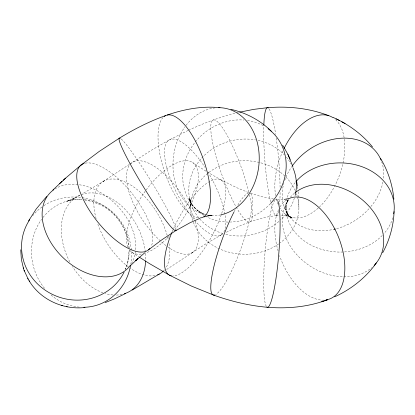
<?xml version="1.0" encoding="UTF-8"?>
<svg xmlns="http://www.w3.org/2000/svg" width="415" height="415" viewBox="0 0 415 415"><rect width="100%" height="100%" fill="white"/><g stroke="black" fill="none" stroke-linecap="round" stroke-linejoin="round"><path stroke-width="0.31" stroke-dasharray="2.08 1.56" d="M285.919 207.661L285.857 209.352L286.532 202.961L285.785 206.271L288.052 199.823L286.63 202.826L288.456 199.631M126.72 265.808L126.518 266.523L128.681 256.927L128.645 257.378L128.977 250.261M127.851 261.709L128.028 261.082M125.423 269.262L125.838 268.313L125.294 269.439M287.886 200.512L288.472 199.568M288.306 199.926L287.507 200.798L288.586 199.542A54.168 42.257 34 0 0 304.076 261.652A54.168 42.257 34 0 0 371.622 267.753M129.376 164.397L102.64 181.801M129.916 164.034L132.063 162.597M192.69 252.372L166.674 269.465M132.826 162.125L150.427 150.79L169.346 139.876M191.927 252.844L206.265 243.6L220.894 235.155M104.258 180.852L81.963 194.059M78.222 196.082L79.893 195.185M170.046 139.549L187.954 130.512M220.194 235.481L223.021 234.013M226.419 232.244C242.085 224.391 258.675 217.413 276.271 215.66M77.481 196.487L71.375 199.584L75.022 197.836L65.98 201.669L70.26 200.206L67.334 201.031M188.524 130.248C203.786 123.115 219.644 117.155 236 113.056M236.602 112.911L238.418 112.465M70.742 200.212L69.502 200.414L74.202 199.714L82.066 199.677M276.074 215.639L278.797 215.478M282.973 199.465L275.223 199.2M281.344 215.452L288.02 216.111L285.94 215.67L290.899 217.118M84.769 200.004L92.078 201.508L101.468 205.347L106.022 208.065L110.4 211.344L114.431 215.089L117.969 219.141C122.337 224.811 125.569 231.316 127.421 238.236L128.941 247.885M273.63 199.039L261.32 196.606L250.437 193.208M207.054 214.97L208.242 215.323M248.58 192.581L236.617 187.647L220.894 179.814M289.369 216.552L290.92 217.237M205.28 214.514L201.099 212.739L203.516 213.964L198.126 210.919L200.58 212.464L196.632 209.58L197.773 210.555L194.121 207.184L195.19 208.283M292.471 218.057L287.896 215.634L292.004 218.223L288.84 215.857L290.106 216.941M221.511 180.193L208.003 172.412M205.939 171.151L192.69 162.597M132.063 252.372L138.703 256.755M287.227 214.067L291.33 218.166M288.373 215.214L289.468 216.49L286.91 213.123L287.886 214.456M194.287 207.313L195.169 208.382L192.026 204.491L192.851 205.653L190.195 201.477L191.689 204.076L189.556 199.698L190.988 203.08L189.39 198.609L190.526 202.39M287.979 214.597L288.856 216.013L286.703 212.298L288.129 215.302L286.454 211.349L286.998 212.921L285.826 208.87L286.573 212.184L285.857 205.793L285.919 207.484M189.671 198.982L190.475 202.852L189.8 198.458L190.677 206.971L190.475 202.738L190.584 207.318M297.462 186.714L297.804 189.245M298.146 191.782L298.914 207.65M195.366 221.672A54.168 23.38 56 0 1 161.98 242.344A54.168 23.38 56 0 1 129.708 164.791M130.445 163.951A54.168 23.38 56 0 1 162.696 172.557A54.168 23.38 56 0 1 194.594 219.385M207.868 171.903A54.168 18.831 61.6 0 1 213.699 235.357A54.168 18.831 61.6 0 1 164.88 158.099A54.168 18.831 61.6 0 1 205 167.359M249.477 194.718A54.168 10.375 70.2 0 1 232.011 198.998A54.168 10.375 70.2 0 1 213.186 120.023A54.168 10.375 70.2 0 1 248.938 192.456M278.698 211.085A54.168 6.92 85.3 0 1 270.917 203.583M270.497 201.768A54.168 6.92 85.3 0 1 263.8 125.823M269.102 108.927A54.168 6.92 85.3 0 1 275.69 134.47M276.229 138.086A54.168 6.92 85.3 0 1 280.094 188.348M280.094 192.529A54.168 6.92 85.3 0 1 279.601 204.372M335.585 119.681A54.168 30.845 -68.2 0 1 319.566 206.826M318.175 208.107A54.168 30.845 -68.2 0 1 280.026 208.06M278.086 204.216A54.168 30.845 -68.2 0 1 276.208 198.432M275.633 195.631A54.168 30.845 -68.2 0 1 282.926 150.925M381.696 161.777A54.168 42.257 -34 0 1 383.367 179.254M382.9 182.138A54.168 42.257 -34 0 1 370.849 206.608M368.992 208.75A54.168 42.257 -34 0 1 307.831 228.805A54.168 42.257 -34 0 1 283.855 183.207M284.721 180.401A54.168 42.257 -34 0 1 291.802 166.555M392.777 217.813A54.168 44.587 0 0 1 383.839 233.77M382.272 235.45A54.168 44.587 0 0 1 307.676 243.211A54.168 44.587 0 0 1 295.527 182.138M290.37 197.218A54.168 42.257 34 0 1 294.785 192.939M323.965 300.118A54.168 30.845 68.2 0 1 279.554 255.578M278.076 250.883A54.168 30.845 68.2 0 1 278.667 209.451M280.026 206.903A54.168 30.845 68.2 0 1 285.997 200.305M266.331 306.379A54.168 6.92 -85.3 0 1 265.616 245.908A54.168 6.92 -85.3 0 1 276.888 199.537M250.686 193.54A54.168 10.375 -70.2 0 1 242.443 244.316A54.168 10.375 -70.2 0 1 215.733 294.541M234.205 211.614A54.168 10.375 -70.2 0 1 235.264 209.622M237.837 205.083A54.168 10.375 -70.2 0 1 248.315 193.037M172.101 231.949A54.168 18.831 -61.6 0 1 216.065 179.067A54.168 18.831 -61.6 0 1 216.796 226.051A54.168 18.831 -61.6 0 1 172.79 275.928M127.903 247.039A54.168 23.38 -56 0 1 151.268 183.508A54.168 23.38 -56 0 1 196.321 166.778A54.168 23.38 -56 0 1 175.109 229.511M169.232 236.171A54.168 23.38 -56 0 1 145.416 253.036M141.323 254.037A54.168 23.38 -56 0 1 129.708 250.178M296.497 193.675A54.168 46.755 0 0 1 280.172 242.858M278.74 243.89A54.168 46.755 0 0 1 199.34 232.981A54.168 46.755 0 0 1 219.971 165.907A54.168 46.755 0 0 1 295.179 190.428M294.37 198.173A54.168 48.099 -14 0 1 280.665 219.826M278.89 221.444A54.168 48.099 -14 0 1 225.267 234.21M222.881 233.541A54.168 48.099 -14 0 1 191.32 175.374A54.168 48.099 -14 0 1 255.547 139.886M258.047 140.374A54.168 48.099 -14 0 1 284.394 154.909M286.392 157.166A54.168 48.099 -14 0 1 290.967 163.837M270.341 203.703A54.168 48.514 -41.7 0 1 230.382 222.046M228.089 222.067A54.168 48.514 -41.7 0 1 206.696 216.827M203.952 215.286A54.168 48.514 -41.7 0 1 186.937 156.004A54.168 48.514 -41.7 0 1 243.87 120.023M247.496 120.428A54.168 48.514 -41.7 0 1 264.485 126.388M220.728 214.882A54.168 42.906 -82.3 0 1 212.869 215.655M207.308 215.105A54.168 42.906 -82.3 0 1 174.912 180.878A54.168 42.906 -82.3 0 1 184.898 126.886M186.091 125.294A54.168 42.906 -82.3 0 1 214.98 107.895M198.038 217.865A54.168 20.371 70.7 0 1 165.051 173.128A54.168 20.371 70.7 0 1 162.986 117.58M121.18 138.994A54.168 4.731 58.6 0 1 152.487 183.461A54.168 4.731 58.6 0 1 176.017 229.448M85.257 163.168A54.168 22.291 51.5 0 1 132.546 194.101A54.168 22.291 51.5 0 1 151.07 246.614M54.827 189.007A54.168 37.526 44 0 1 115.681 204.149A54.168 37.526 44 0 1 131.067 264.262M32.552 215.857A54.168 51.216 20.1 0 1 42.06 206.929M43.891 205.669A54.168 51.216 20.1 0 1 108.471 209.067A54.168 51.216 20.1 0 1 125.387 269.34M79.317 307.121A54.168 49.826 78 0 1 49.961 294.012M44.587 288.342A54.168 49.826 78 0 1 41.624 219.27M43.01 217.434A54.168 49.826 78 0 1 81.957 199.361M84.281 199.527A54.168 49.826 78 0 1 130.87 263.831M122.036 294.37A54.168 38.139 62.1 0 1 116.065 295.075M113.015 294.992A54.168 38.139 62.1 0 1 105.311 293.561M102.946 292.788A54.168 38.139 62.1 0 1 72.433 266.44M69.746 261.756A54.168 38.139 62.1 0 1 90.724 192.908A54.168 38.139 62.1 0 1 145.639 259.847M154.873 275.57A54.168 29.268 58 0 1 130.492 268.36M128.339 266.819A54.168 29.268 58 0 1 97.369 222.777M96.119 218.632A54.168 29.268 58 0 1 119.862 180.074A54.168 29.268 58 0 1 168.153 239.113M169.03 243.574A54.168 29.268 58 0 1 165.876 267.914M164.506 269.823A54.168 29.268 58 0 1 162.986 271.457"/><path stroke-width="0.62" d="M394.089 211.598C393.555 225.978 389.503 240.181 382.671 252.828M28.552 220.962L36.245 208.942L46.703 196.44M376.343 262.913C365.869 277.749 351.116 289.312 334.651 296.829M52.866 190.049L65.539 178.17L81.299 164.859M130.476 265.605L138.008 258.498L135.726 260.579L144.882 252.725M59.625 183.56L62.053 181.355M63.256 180.25L65.539 178.17M80.956 165.118L99.138 151.491L119.214 138.288M148.461 249.851L161.99 239.699L175.861 230.569M159.298 274.061L132.183 290.064M119.328 138.19C134.066 129.236 149.488 121.289 165.772 115.531M175.753 230.667L190.075 222.715L199.771 218.399M125.683 293.478L114.587 298.826L105.239 302.602M267.519 307.282C286.552 308.802 306.062 307.199 324.172 300.917M324.836 300.699L327.44 299.796L321.677 301.783M167.204 115.043C184.063 109.233 202.11 105.804 219.966 107.708M203.957 216.915L211.085 215.235L208.128 215.727L212.231 215.349L209.321 215.437M239.626 112.169L253.866 109.347L267.519 107.687M288.384 198.707L284.202 199.392M267.717 107.708C288.321 105.955 309.434 108.222 328.794 115.697M84.945 307.51C63.267 310.01 40.364 299.677 29.117 280.748M267.509 307.282C248.953 305.715 230.735 301.233 213.227 294.961M61.384 305.399L62.411 305.653M66.301 306.576L67.297 306.82M230.89 109.337C246.022 112.735 260.231 120.257 271.28 131.176M212.843 294.775L191.367 286.044L169.346 275.093M333.406 117.559C348.429 124.251 362.062 134.185 372.494 146.946M336.358 118.923L339.382 120.526M341.856 121.834L345.057 123.53M168.729 274.714L149.727 263.753L139.217 257.093M282.698 145.193L287.886 154.339L292.907 166.752M24.091 270.274L28.179 279.15M27.732 278.408L29.564 281.489M380.441 158.271C387.968 170.653 392.549 184.774 393.871 199.195M290.189 159.386L287.886 154.339M20.75 249.773L21.357 259.411L23.53 268.63M23.245 267.794L24.381 271.114M296.699 181.687L297.373 186.076M263.816 125.351A54.168 6.92 85.3 0 1 268.391 108.082M284.083 148.471A54.168 30.845 -68.2 0 1 333.146 117.777M292.144 166.067A54.168 42.257 -34 0 1 340.834 138.247A54.168 42.257 -34 0 1 381.058 160.097M335.247 229.013A54.168 42.257 -34 0 1 334.106 229.282M295.926 181.666A54.168 44.587 0 0 1 360.194 166.088A54.168 44.587 0 0 1 393.695 213.844M295.024 192.752A54.168 42.257 34 0 1 364.666 201.872A54.168 42.257 34 0 1 374.174 265.377M288.705 198.718A54.168 30.845 68.2 0 1 339.444 239.595A54.168 30.845 68.2 0 1 325.977 299.926M277.651 200.554A54.168 6.92 -85.3 0 1 278.086 261.538A54.168 6.92 -85.3 0 1 266.902 307.053M214.794 294.946A54.168 10.375 -70.2 0 1 213.621 267.763A54.168 10.375 -70.2 0 1 233.993 212.018M171.39 275.804A54.168 18.831 -61.6 0 1 171.883 232.467M292.891 167.727A54.168 48.099 -14 0 1 295.148 195.387M268.095 128.769A54.168 48.514 -41.7 0 1 270.762 203.251M218.679 107.687A54.168 42.906 -82.3 0 1 259.214 156.792A54.168 42.906 -82.3 0 1 221.117 214.799M164.164 116.501A54.168 20.371 70.7 0 1 203.319 159.142A54.168 20.371 70.7 0 1 200.087 217.958M176.033 230.029A54.168 4.731 58.6 0 1 143.071 186.185A54.168 4.731 58.6 0 1 120.262 138.345M149.888 248.429A54.168 22.291 51.5 0 1 96.104 219.888A54.168 22.291 51.5 0 1 84.162 163.448M130.341 265.325A54.168 37.526 44 0 1 62.224 256.849A54.168 37.526 44 0 1 53.888 189.629M124.08 272.183A54.168 51.216 20.1 0 1 49.577 292.907A54.168 51.216 20.1 0 1 29.766 219.613M130.678 265.019A54.168 49.826 78 0 1 83.851 307.276M145.603 260.952A54.168 38.139 62.1 0 1 124.293 293.758M163.079 271.374A54.168 29.268 58 0 1 157.601 274.808"/></g></svg>
